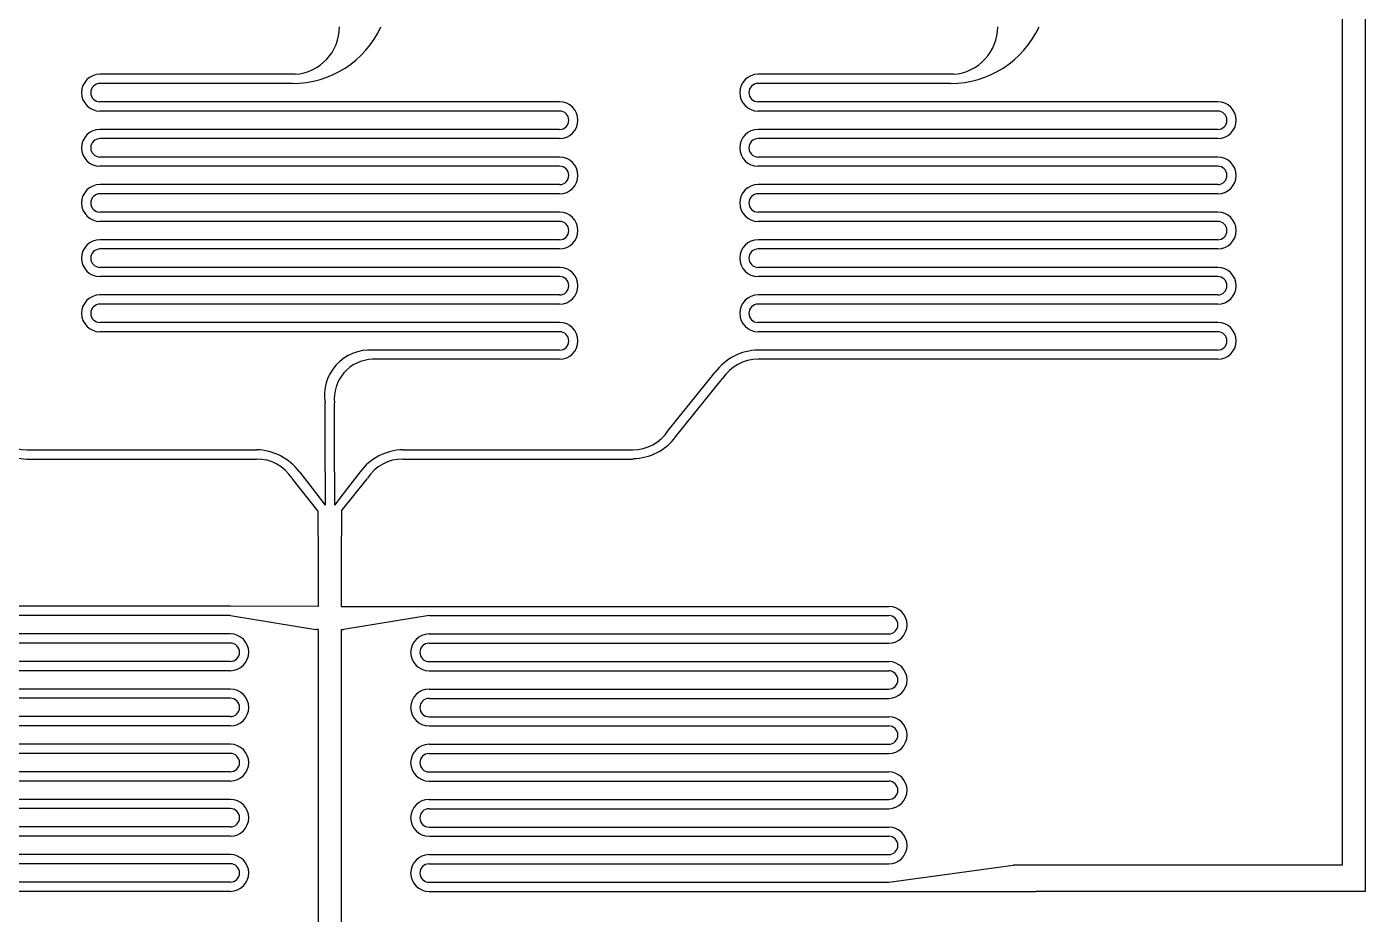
# Model space of a CAD drawing. Header units: inches. Extents: x 1277 to 1304299, y 7085 to 100777.
# Drawn here: x 1298475 to 1304299, y 90888 to 94749 of the extents above; entities that cross this region are included whole.
import ezdxf

# ---------------------------------------------------------------- set-up
doc = ezdxf.new("R2010")
doc.units = ezdxf.units.IN
doc.header["$MEASUREMENT"] = 0

msp = doc.modelspace()

# ---------------------------------------------------------------- linework, layer by layer
for p, q in [((1304298.7, 97672.7), (1304298.5, 91336.4)), ((1304198.7, 97572.7), (1304198.5, 91450.6)), ((1299643.3, 94542.5), (1298793.5, 94542.5)), ((1299643.3, 94542.5), (1298793.5, 94542.5)), ((1302506.8, 94542.5), (1301657, 94542.5)), ((1302506.8, 94542.5), (1301657, 94542.5)), ((1299631.5, 94502.5), (1298793.5, 94502.5)), ((1302495, 94502.5), (1301657, 94502.5)), ((1300793.5, 94422.5), (1298793.5, 94422.5)), ((1303657, 94422.5), (1301657, 94422.5)), ((1300793.5, 94382.5), (1298793.5, 94382.5)), ((1303657, 94382.5), (1301657, 94382.5)), ((1300793.5, 94302.5), (1298793.5, 94302.5)), ((1303657, 94302.5), (1301657, 94302.5)), ((1300793.5, 94262.5), (1298793.5, 94262.5)), ((1303657, 94262.5), (1301657, 94262.5)), ((1300793.5, 94182.5), (1298793.5, 94182.5)), ((1303657, 94182.5), (1301657, 94182.5)), ((1300793.5, 94142.5), (1298793.5, 94142.5)), ((1303657, 94142.5), (1301657, 94142.5)), ((1300793.5, 94062.5), (1298793.5, 94062.5)), ((1303657, 94062.5), (1301657, 94062.5)), ((1300793.5, 94022.5), (1298793.5, 94022.5)), ((1303657, 94022.5), (1301657, 94022.5)), ((1300793.5, 93942.5), (1298793.5, 93942.5)), ((1303657, 93942.5), (1301657, 93942.5)), ((1300793.5, 93902.5), (1298793.5, 93902.5)), ((1303657, 93902.5), (1301657, 93902.5)), ((1300793.5, 93822.5), (1298793.5, 93822.5)), ((1303657, 93822.5), (1301657, 93822.5)), ((1300793.5, 93782.5), (1298793.5, 93782.5)), ((1303657, 93782.5), (1301657, 93782.5)), ((1300793.5, 93702.5), (1298793.5, 93702.5)), ((1303657, 93702.5), (1301657, 93702.5)), ((1300793.5, 93662.5), (1298793.5, 93662.5)), ((1303657, 93662.5), (1301657, 93662.5)), ((1300793.5, 93582.5), (1298793.5, 93582.5)), ((1300793.5, 93542.5), (1298793.5, 93542.5)), ((1303657, 93582.5), (1301657, 93582.5)), ((1303657, 93542.5), (1301657, 93542.5)), ((1300793.5, 93462.5), (1298793.5, 93462.5)), ((1300793.5, 93422.5), (1298793.5, 93422.5)), ((1303657, 93462.5), (1301657, 93462.5)), ((1303657, 93422.5), (1301657, 93422.5)), ((1300793.5, 93342.5), (1299979.7, 93342.5)), ((1300793.5, 93302.5), (1299979.7, 93302.5)), ((1303657, 93342.5), (1301657, 93342.5)), ((1303657, 93302.5), (1301657, 93302.5)), ((1301266, 92992.6), (1301470.4, 93246.5)), ((1301298.3, 92964.6), (1301502.7, 93218.5)), ((1299773.5, 92812.6), (1299773.5, 93112.6)), ((1299813.5, 92812.6), (1299813.5, 93112.6)), ((1298475.2, 92908.6), (1299475.2, 92908.6)), ((1300111.8, 92908.6), (1301111.8, 92908.6)), ((1298475.2, 92868.6), (1299475.2, 92868.6)), ((1300111.8, 92868.6), (1301111.8, 92868.6)), ((1299741.9, 92642.8), (1299629.4, 92784.6)), ((1299661.7, 92812.6), (1299716.4, 92741.6)), ((1299773.5, 92812.6), (1299773.5, 92740.2)), ((1299813.5, 92812.6), (1299813.5, 92740.2)), ((1299845, 92642.8), (1299957.5, 92784.6)), ((1299925.2, 92812.6), (1299870.6, 92741.6)), ((1299716.4, 92741.6), (1299773.5, 92667.4)), ((1299773.5, 92753.8), (1299773.5, 92667.4)), ((1299813.5, 92753.8), (1299813.5, 92667.4)), ((1299870.6, 92741.6), (1299813.5, 92667.4)), ((1299741.9, 92642.8), (1299743.5, 92427.4)), ((1299845, 92642.8), (1299843.5, 92427.4)), ((1299743.5, 92427.4), (1299743.5, 92227.4)), ((1299843.5, 92427.4), (1299843.5, 92227.4)), ((1299360.9, 92227.8), (1297360.9, 92227.8)), ((1299360.9, 92227.8), (1297360.9, 92227.8)), ((1299360.9, 92187.8), (1297360.9, 92187.8)), ((1299743.5, 92227.4), (1299360.9, 92227.8)), ((1299360.9, 92187.8), (1299733.5, 92127.4)), ((1299843.5, 92227.4), (1300225.3, 92227.4)), ((1300225.3, 92187.4), (1299853.5, 92127.4)), ((1300225.3, 92227.4), (1302225.3, 92227.4)), ((1300225.3, 92227.4), (1302225.3, 92227.4)), ((1300225.3, 92187.4), (1302225.3, 92187.4)), ((1299360.9, 92107.8), (1297360.9, 92107.8)), ((1299743.5, 92127.4), (1299733.5, 92127.4)), ((1299743.5, 92127.4), (1299743.5, 90789)), ((1299843.5, 92127.4), (1299843.5, 90789)), ((1299843.5, 92127.4), (1299853.5, 92127.4)), ((1300225.3, 92107.4), (1302225.3, 92107.4)), ((1299360.9, 92067.8), (1297360.9, 92067.8)), ((1300225.3, 92067.4), (1302225.3, 92067.4)), ((1299360.9, 91987.8), (1297360.9, 91987.8)), ((1300225.3, 91987.4), (1302225.3, 91987.4)), ((1299360.9, 91947.8), (1297360.9, 91947.8)), ((1300225.3, 91947.4), (1302225.3, 91947.4)), ((1299360.9, 91867.8), (1297360.9, 91867.8)), ((1300225.3, 91867.4), (1302225.3, 91867.4)), ((1299360.9, 91827.8), (1297360.9, 91827.8)), ((1300225.3, 91827.4), (1302225.3, 91827.4)), ((1299360.9, 91747.8), (1297360.9, 91747.8)), ((1300225.3, 91747.4), (1302225.3, 91747.4)), ((1299360.9, 91707.8), (1297360.9, 91707.8)), ((1300225.3, 91707.4), (1302225.3, 91707.4)), ((1299360.9, 91627.8), (1297360.9, 91627.8)), ((1300225.3, 91627.4), (1302225.3, 91627.4)), ((1299360.9, 91587.8), (1297360.9, 91587.8)), ((1300225.3, 91587.4), (1302225.3, 91587.4)), ((1299360.9, 91507.8), (1297360.9, 91507.8)), ((1300225.3, 91507.4), (1302225.3, 91507.4)), ((1299360.9, 91467.8), (1297360.9, 91467.8)), ((1300225.3, 91467.4), (1302225.3, 91467.4)), ((1304198.5, 91450.6), (1304198.5, 91101.6)), ((1299360.9, 91387.8), (1297360.9, 91387.8)), ((1300225.3, 91387.4), (1302225.3, 91387.4)), ((1299360.9, 91347.8), (1297360.9, 91347.8)), ((1300225.3, 91347.4), (1302225.3, 91347.4)), ((1304298.5, 91336.4), (1304298.5, 90987.4)), ((1299360.9, 91267.8), (1297360.9, 91267.8)), ((1300225.3, 91267.4), (1302225.3, 91267.4)), ((1299360.9, 91227.8), (1297360.9, 91227.8)), ((1300225.3, 91227.4), (1302225.3, 91227.4)), ((1299360.9, 91147.8), (1297360.9, 91147.8)), ((1300225.3, 91147.4), (1302225.3, 91147.4)), ((1299360.9, 91107.8), (1297360.9, 91107.8)), ((1300225.3, 91107.4), (1302225.3, 91107.4)), ((1302225.3, 91027.4), (1302766.6, 91101.6)), ((1304198.5, 91101.6), (1302766.6, 91101.6)), ((1299360.9, 91027.8), (1297360.9, 91027.8)), ((1300225.3, 91027.4), (1302225.3, 91027.4)), ((1299360.9, 90987.8), (1297360.9, 90987.8)), ((1300225.3, 90987.4), (1302225.3, 90987.4)), ((1302225.3, 90987.4), (1302866.6, 90987.4)), ((1304298.5, 90987.4), (1302866.6, 90987.4))]:
    msp.add_line(p, q)
for centre, radius, start, end in [((1299631.5, 94925.7), 423.3, 270, 335.34109), ((1299628.8, 94749.1), 207.2, 274.03451, 0), ((1302495, 94925.7), 423.3, 270, 335.34109), ((1302492.3, 94749.1), 207.2, 274.03451, 0), ((1298793.5, 94462.5), 80, 90, 270), ((1301657, 94462.5), 80, 90, 270), ((1298793.5, 94462.5), 40, 90, 270), ((1301657, 94462.5), 40, 90, 270), ((1300793.5, 94342.5), 80, 270, 90), ((1303657, 94342.5), 80, 270, 90), ((1300793.5, 94342.5), 40, 270, 90), ((1303657, 94342.5), 40, 270, 90), ((1298793.5, 94222.5), 80, 90, 270), ((1301657, 94222.5), 80, 90, 270), ((1298793.5, 94222.5), 40, 90, 270), ((1301657, 94222.5), 40, 90, 270), ((1300793.5, 94102.5), 80, 270, 90), ((1303657, 94102.5), 80, 270, 90), ((1300793.5, 94102.5), 40, 270, 90), ((1303657, 94102.5), 40, 270, 90), ((1298793.5, 93982.5), 80, 90, 270), ((1301657, 93982.5), 80, 90, 270), ((1298793.5, 93982.5), 40, 90, 270), ((1301657, 93982.5), 40, 90, 270), ((1300793.5, 93862.5), 80, 270, 90), ((1303657, 93862.5), 80, 270, 90), ((1300793.5, 93862.5), 40, 270, 90), ((1303657, 93862.5), 40, 270, 90), ((1298793.5, 93742.5), 80, 90, 270), ((1301657, 93742.5), 80, 90, 270), ((1298793.5, 93742.5), 40, 90, 270), ((1301657, 93742.5), 40, 90, 270), ((1300793.5, 93622.5), 80, 270, 90), ((1303657, 93622.5), 80, 270, 90), ((1300793.5, 93622.5), 40, 270, 90), ((1303657, 93622.5), 40, 270, 90), ((1298793.5, 93502.5), 80, 90, 270), ((1298793.5, 93502.5), 40, 90, 270), ((1301657, 93502.5), 80, 90, 270), ((1301657, 93502.5), 40, 90, 270), ((1300793.5, 93382.5), 80, 270, 90), ((1300793.5, 93382.5), 40, 270, 90), ((1303657, 93382.5), 80, 270, 90), ((1303657, 93382.5), 40, 270, 90), ((1299966.9, 93146.5), 196.4, 86.252, 189.93462), ((1299985.1, 93130), 172.5, 91.78796, 185.78484), ((1301661.6, 93104.1), 238.4, 91.12695, 143.32762), ((1301657, 93118.9), 183.6, 90, 147.1633), ((1298479.9, 93107), 238.4, 216.67238, 268.87305), ((1298475.2, 93092.2), 183.6, 212.8367, 270), ((1301111.8, 93092.2), 183.6, 270, 327.1633), ((1301108.4, 93108.6), 238.4, 271.12695, 323.32762), ((1299470.5, 92670.2), 238.4, 36.67238, 88.87305), ((1300116.4, 92670.2), 238.4, 91.12695, 143.32762), ((1299475.2, 92685.1), 183.6, 32.8367, 90), ((1300111.8, 92685.1), 183.6, 90, 147.1633), ((1302225.3, 92147.4), 80, 270, 90), ((1302225.3, 92147.4), 40, 270, 90), ((1299360.9, 92027.8), 80, 270, 90), ((1300225.3, 92027.4), 80, 90, 270), ((1299360.9, 92027.8), 40, 270, 90), ((1300225.3, 92027.4), 40, 90, 270), ((1302225.3, 91907.4), 80, 270, 90), ((1302225.3, 91907.4), 40, 270, 90), ((1299360.9, 91787.8), 80, 270, 90), ((1300225.3, 91787.4), 80, 90, 270), ((1299360.9, 91787.8), 40, 270, 90), ((1300225.3, 91787.4), 40, 90, 270), ((1302225.3, 91667.4), 80, 270, 90), ((1302225.3, 91667.4), 40, 270, 90), ((1299360.9, 91547.8), 80, 270, 90), ((1300225.3, 91547.4), 80, 90, 270), ((1299360.9, 91547.8), 40, 270, 90), ((1300225.3, 91547.4), 40, 90, 270), ((1302225.3, 91427.4), 80, 270, 90), ((1302225.3, 91427.4), 40, 270, 90), ((1299360.9, 91307.8), 80, 270, 90), ((1300225.3, 91307.4), 80, 90, 270), ((1299360.9, 91307.8), 40, 270, 90), ((1300225.3, 91307.4), 40, 90, 270), ((1302225.3, 91187.4), 80, 270, 90), ((1302225.3, 91187.4), 40, 270, 90), ((1299360.9, 91067.8), 80, 270, 90), ((1300225.3, 91067.4), 80, 90, 270), ((1299360.9, 91067.8), 40, 270, 90), ((1300225.3, 91067.4), 40, 90, 270)]:
    msp.add_arc(centre, radius, start, end)

doc.saveas('drawing.dxf')
